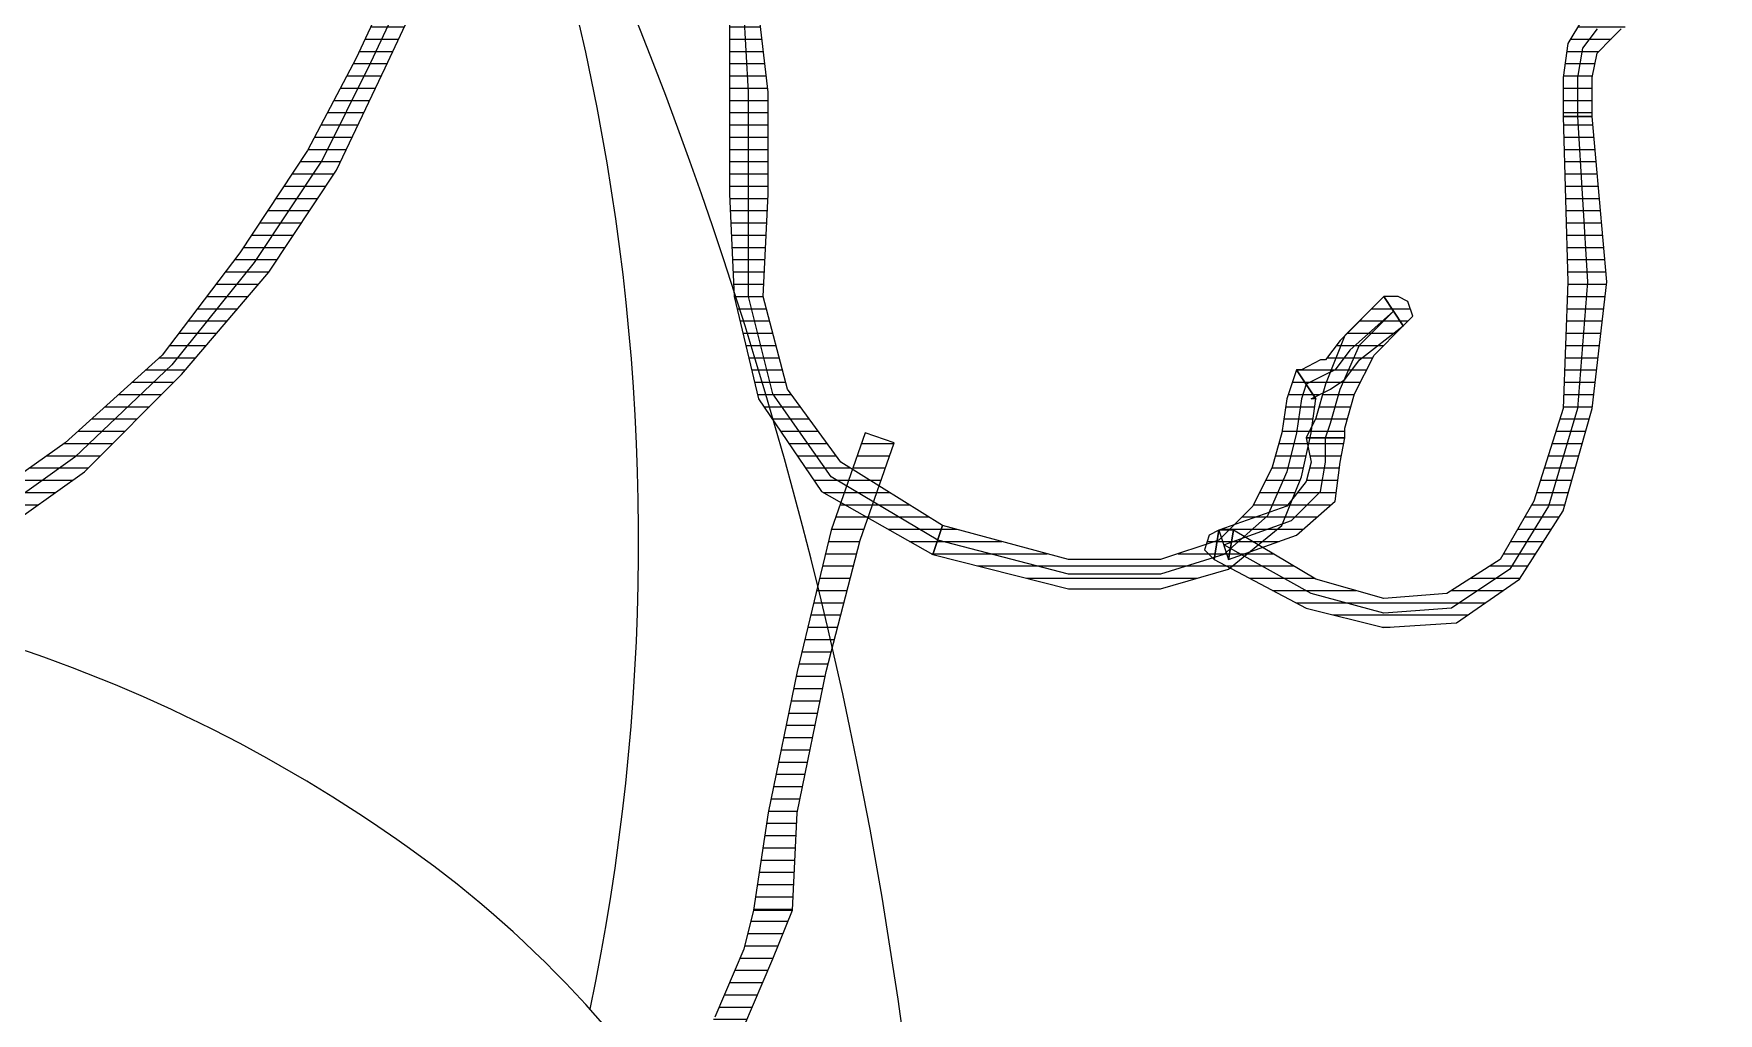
# Model space of a CAD drawing. Header units: millimetres. Extents: x 33350 to 35310, y -217097 to -211540.
# Drawn here: x 34466.5 to 34483.7, y -214536.72 to -214526.73 of the extents above; entities that cross this region are included whole.
import ezdxf

# ---------------------------------------------------------------- set-up
doc = ezdxf.new("R2010")
doc.units = ezdxf.units.MM
doc.header["$LTSCALE"] = 60
doc.header["$MEASUREMENT"] = 0
pattern_1 = [(360, (-5108.51305, -673.59423), (1e-16, 0.125), [25])]

# ---------------------------------------------------------------- blocks, each defined once
blk = doc.blocks.new('by')
at = {"ltscale": 30}
h = blk.add_hatch(dxfattribs=at)
h.set_pattern_fill('DC_LINES', color=256, scale=0.1, style=0)
h.set_pattern_definition(pattern_1)
edge = h.paths.add_edge_path(flags=0)
edge.add_line((6416.587, 2241.1), (6416.587, 2241.149))
edge.add_line((6416.587, 2241.149), (6416.784, 2240.851))
edge.add_line((6416.784, 2240.851), (6417.18, 2240.305))
edge.add_line((6417.18, 2240.305), (6417.675, 2239.609))
edge.add_line((6417.675, 2239.609), (6418.219, 2238.715))
edge.add_line((6418.219, 2238.715), (6418.763, 2237.871))
edge.add_line((6418.763, 2237.871), (6419.258, 2236.977))
edge.add_line((6419.258, 2236.977), (6419.555, 2236.281))
edge.add_line((6419.555, 2236.281), (6419.753, 2235.785))
edge.add_line((6419.753, 2235.785), (6419.357, 2235.785))
edge.add_line((6419.357, 2235.785), (6419.258, 2236.182))
edge.add_line((6419.258, 2236.182), (6418.961, 2236.877))
edge.add_line((6418.961, 2236.877), (6418.467, 2237.672))
edge.add_line((6418.467, 2237.672), (6417.923, 2238.517))
edge.add_line((6417.923, 2238.517), (6417.378, 2239.411))
edge.add_line((6417.378, 2239.411), (6416.884, 2240.106))
edge.add_line((6416.884, 2240.106), (6416.487, 2240.653))
edge.add_line((6416.487, 2240.653), (6416.29, 2240.951))
edge.add_line((6416.29, 2240.951), (6416.29, 2241))
h = blk.add_hatch(dxfattribs=at)
h.set_pattern_fill('DC_LINES', color=256, scale=0.1, style=0)
h.set_pattern_definition(pattern_1)
edge = h.paths.add_edge_path(flags=0)
edge.add_line((6419.357, 2235.785), (6419.258, 2236.182))
edge.add_line((6419.258, 2236.182), (6418.961, 2236.877))
edge.add_line((6418.961, 2236.877), (6418.467, 2237.672))
edge.add_line((6418.467, 2237.672), (6417.923, 2238.517))
edge.add_line((6417.923, 2238.517), (6417.378, 2239.411))
edge.add_line((6417.378, 2239.411), (6416.884, 2240.106))
edge.add_line((6416.884, 2240.106), (6416.487, 2240.653))
edge.add_line((6416.487, 2240.653), (6416.29, 2240.951))
edge.add_line((6416.29, 2240.951), (6416.587, 2241.149))
edge.add_line((6416.587, 2241.149), (6416.784, 2240.851))
edge.add_line((6416.784, 2240.851), (6417.18, 2240.305))
edge.add_line((6417.18, 2240.305), (6417.675, 2239.609))
edge.add_line((6417.675, 2239.609), (6418.219, 2238.715))
edge.add_line((6418.219, 2238.715), (6418.763, 2237.871))
edge.add_line((6418.763, 2237.871), (6419.258, 2236.977))
edge.add_line((6419.258, 2236.977), (6419.555, 2236.281))
edge.add_line((6419.555, 2236.281), (6419.753, 2235.785))
h = blk.add_hatch(dxfattribs=at)
h.set_pattern_fill('DC_LINES', color=256, scale=0.1, style=0)
h.set_pattern_definition(pattern_1)
edge = h.paths.add_edge_path(flags=0)
edge.add_line((6420.495, 2230.916), (6420.148, 2231.91))
edge.add_line((6420.148, 2231.91), (6419.802, 2233.35))
edge.add_line((6419.802, 2233.35), (6419.506, 2234.791))
edge.add_line((6419.506, 2234.791), (6419.357, 2235.785))
edge.add_line((6419.357, 2235.785), (6419.753, 2235.785))
edge.add_line((6419.753, 2235.785), (6419.802, 2234.791))
edge.add_line((6419.802, 2234.791), (6420.099, 2233.35))
edge.add_line((6420.099, 2233.35), (6420.445, 2232.009))
edge.add_line((6420.445, 2232.009), (6420.792, 2231.016))
h = blk.add_hatch(dxfattribs=at)
h.set_pattern_fill('DC_LINES', color=256, scale=0.1, style=0)
h.set_pattern_definition(pattern_1)
edge = h.paths.add_edge_path(flags=0)
edge.add_line((6419.753, 2235.785), (6419.802, 2234.791))
edge.add_line((6419.802, 2234.791), (6420.099, 2233.35))
edge.add_line((6420.099, 2233.35), (6420.445, 2232.009))
edge.add_line((6420.445, 2232.009), (6420.792, 2231.016))
edge.add_line((6420.792, 2231.016), (6420.495, 2230.916))
edge.add_line((6420.495, 2230.916), (6420.148, 2231.91))
edge.add_line((6420.148, 2231.91), (6419.802, 2233.35))
edge.add_line((6419.802, 2233.35), (6419.506, 2234.791))
edge.add_line((6419.506, 2234.791), (6419.357, 2235.785))
h = blk.add_hatch(dxfattribs=at)
h.set_pattern_fill('DC_LINES', color=256, scale=0.1, style=0)
h.set_pattern_definition(pattern_1)
edge = h.paths.add_edge_path(flags=0)
edge.add_line((6408.621, 2233.102), (6408.522, 2233.102))
edge.add_line((6408.522, 2233.102), (6410.007, 2232.754))
edge.add_line((6410.007, 2232.754), (6411.342, 2232.158))
edge.add_line((6411.342, 2232.158), (6412.529, 2231.314))
edge.add_line((6412.529, 2231.314), (6413.519, 2230.32))
edge.add_line((6413.519, 2230.32), (6414.41, 2229.277))
edge.add_line((6414.41, 2229.277), (6415.102, 2228.234))
edge.add_line((6415.102, 2228.234), (6415.596, 2227.191))
edge.add_line((6415.596, 2227.191), (6415.993, 2226.346))
edge.add_line((6415.993, 2226.346), (6415.696, 2226.247))
edge.add_line((6415.696, 2226.247), (6415.3, 2227.092))
edge.add_line((6415.3, 2227.092), (6414.805, 2228.035))
edge.add_line((6414.805, 2228.035), (6414.113, 2229.079))
edge.add_line((6414.113, 2229.079), (6413.321, 2230.122))
edge.add_line((6413.321, 2230.122), (6412.332, 2231.016))
edge.add_line((6412.332, 2231.016), (6411.144, 2231.86))
edge.add_line((6411.144, 2231.86), (6409.907, 2232.456))
edge.add_line((6409.907, 2232.456), (6408.522, 2232.804))
edge.add_line((6408.522, 2232.804), (6408.423, 2232.804))
edge.add_line((6408.423, 2232.804), (6408.522, 2232.804))
edge.add_line((6408.522, 2232.804), (6408.423, 2232.854))
edge.add_line((6408.423, 2232.854), (6408.374, 2232.953))
edge.add_line((6408.374, 2232.953), (6408.423, 2233.052))
edge.add_line((6408.423, 2233.052), (6408.522, 2233.102))
h = blk.add_hatch(dxfattribs=at)
h.set_pattern_fill('DC_LINES', color=256, scale=0.1, style=0)
h.set_pattern_definition(pattern_1)
edge = h.paths.add_edge_path(flags=0)
edge.add_line((6424.106, 2231.91), (6424.057, 2232.208))
edge.add_line((6424.057, 2232.208), (6424.997, 2232.705))
edge.add_line((6424.997, 2232.705), (6425.789, 2232.903))
edge.add_line((6425.789, 2232.903), (6426.531, 2232.854))
edge.add_line((6426.531, 2232.854), (6427.174, 2232.407))
edge.add_line((6427.174, 2232.407), (6427.62, 2231.711))
edge.add_line((6427.62, 2231.711), (6427.916, 2230.668))
edge.add_line((6427.916, 2230.668), (6428.064, 2229.376))
edge.add_line((6428.064, 2229.376), (6427.916, 2227.688))
edge.add_line((6427.916, 2227.688), (6427.62, 2227.688))
edge.add_line((6427.62, 2227.688), (6427.669, 2229.376))
edge.add_line((6427.669, 2229.376), (6427.62, 2230.668))
edge.add_line((6427.62, 2230.668), (6427.322, 2231.612))
edge.add_line((6427.322, 2231.612), (6426.976, 2232.208))
edge.add_line((6426.976, 2232.208), (6426.431, 2232.556))
edge.add_line((6426.431, 2232.556), (6425.789, 2232.605))
edge.add_line((6425.789, 2232.605), (6425.096, 2232.407))
edge.add_line((6425.096, 2232.407), (6424.255, 2231.91))
edge.add_line((6424.255, 2231.91), (6424.206, 2232.208))
edge.add_line((6424.206, 2232.208), (6424.255, 2231.91))
edge.add_line((6424.255, 2231.91), (6424.106, 2231.91))
edge.add_line((6424.106, 2231.91), (6424.008, 2231.96))
edge.add_line((6424.008, 2231.96), (6423.959, 2232.109))
edge.add_line((6423.959, 2232.109), (6424.057, 2232.208))
h = blk.add_hatch(dxfattribs=at)
h.set_pattern_fill('DC_LINES', color=256, scale=0.1, style=0)
h.set_pattern_definition(pattern_1)
edge = h.paths.add_edge_path(flags=0)
edge.add_line((6421.187, 2232.158), (6422.573, 2232.506))
edge.add_line((6422.573, 2232.506), (6423.512, 2232.506))
edge.add_line((6423.512, 2232.506), (6424.206, 2232.307))
edge.add_line((6424.206, 2232.307), (6424.75, 2231.86))
edge.add_line((6424.75, 2231.86), (6424.948, 2231.363))
edge.add_line((6424.948, 2231.363), (6425.047, 2230.916))
edge.add_line((6425.047, 2230.916), (6425.096, 2230.569))
edge.add_line((6425.096, 2230.569), (6424.898, 2230.271))
edge.add_line((6424.898, 2230.271), (6424.8, 2230.569))
edge.add_line((6424.8, 2230.569), (6424.75, 2230.916))
edge.add_line((6424.75, 2230.916), (6424.651, 2231.264))
edge.add_line((6424.651, 2231.264), (6424.453, 2231.662))
edge.add_line((6424.453, 2231.662), (6424.106, 2232.009))
edge.add_line((6424.106, 2232.009), (6423.512, 2232.208))
edge.add_line((6423.512, 2232.208), (6422.573, 2232.208))
edge.add_line((6422.573, 2232.208), (6421.287, 2231.86))
h = blk.add_hatch(dxfattribs=at)
h.set_pattern_fill('DC_LINES', color=256, scale=0.1, style=0)
h.set_pattern_definition(pattern_1)
edge = h.paths.add_edge_path(flags=0)
edge.add_line((6418.12, 2225.601), (6418.268, 2225.75))
edge.add_line((6418.268, 2225.75), (6418.862, 2226.048))
edge.add_line((6418.862, 2226.048), (6419.11, 2226.595))
edge.add_line((6419.11, 2226.595), (6419.11, 2227.439))
edge.add_line((6419.11, 2227.439), (6419.11, 2228.482))
edge.add_line((6419.11, 2228.482), (6419.159, 2229.526))
edge.add_line((6419.159, 2229.526), (6419.407, 2230.569))
edge.add_line((6419.407, 2230.569), (6420.05, 2231.513))
edge.add_line((6420.05, 2231.513), (6421.187, 2232.158))
edge.add_line((6421.187, 2232.158), (6421.287, 2231.86))
edge.add_line((6421.287, 2231.86), (6420.248, 2231.214))
edge.add_line((6420.248, 2231.214), (6419.703, 2230.469))
edge.add_line((6419.703, 2230.469), (6419.456, 2229.526))
edge.add_line((6419.456, 2229.526), (6419.506, 2228.482))
edge.add_line((6419.506, 2228.482), (6419.506, 2227.439))
edge.add_line((6419.506, 2227.439), (6419.407, 2226.595))
edge.add_line((6419.407, 2226.595), (6419.06, 2225.85))
edge.add_line((6419.06, 2225.85), (6418.268, 2225.452))
edge.add_line((6418.268, 2225.452), (6418.417, 2225.601))
edge.add_line((6418.417, 2225.601), (6418.268, 2225.452))
edge.add_line((6418.268, 2225.452), (6418.17, 2225.502))
edge.add_line((6418.17, 2225.502), (6418.12, 2225.601))
edge.add_line((6418.12, 2225.601), (6418.17, 2225.701))
edge.add_line((6418.17, 2225.701), (6418.268, 2225.75))
h = blk.add_hatch(dxfattribs=at)
h.set_pattern_fill('DC_LINES', color=256, scale=0.1, style=0)
h.set_pattern_definition(pattern_1)
edge = h.paths.add_edge_path(flags=0)
edge.add_line((6424.997, 2230.966), (6425.047, 2231.214))
edge.add_line((6425.047, 2231.214), (6424.997, 2231.413))
edge.add_line((6424.997, 2231.413), (6424.8, 2231.662))
edge.add_line((6424.8, 2231.662), (6424.106, 2231.91))
edge.add_line((6424.106, 2231.91), (6424.206, 2232.208))
edge.add_line((6424.206, 2232.208), (6424.898, 2231.96))
edge.add_line((6424.898, 2231.96), (6425.294, 2231.612))
edge.add_line((6425.294, 2231.612), (6425.343, 2231.214))
edge.add_line((6425.343, 2231.214), (6425.393, 2230.966))
h = blk.add_hatch(dxfattribs=at)
h.set_pattern_fill('DC_LINES', color=256, scale=0.1, style=0)
h.set_pattern_definition(pattern_1)
edge = h.paths.add_edge_path(flags=0)
edge.add_line((6425.987, 2229.824), (6425.789, 2229.526))
edge.add_line((6425.789, 2229.526), (6425.393, 2229.923))
edge.add_line((6425.393, 2229.923), (6425.195, 2230.42))
edge.add_line((6425.195, 2230.42), (6425.096, 2230.767))
edge.add_line((6425.096, 2230.767), (6424.997, 2230.966))
edge.add_line((6424.997, 2230.966), (6425.393, 2230.966))
edge.add_line((6425.393, 2230.966), (6425.393, 2230.867))
edge.add_line((6425.393, 2230.867), (6425.492, 2230.519))
edge.add_line((6425.492, 2230.519), (6425.69, 2230.122))
edge.add_line((6425.69, 2230.122), (6425.987, 2229.824))
edge.add_line((6425.987, 2229.824), (6425.789, 2229.526))
edge.add_line((6425.789, 2229.526), (6425.987, 2229.824))
edge.add_line((6425.987, 2229.824), (6426.086, 2229.724))
edge.add_line((6426.086, 2229.724), (6426.036, 2229.575))
edge.add_line((6426.036, 2229.575), (6425.937, 2229.526))
edge.add_line((6425.937, 2229.526), (6425.789, 2229.526))
h = blk.add_hatch(dxfattribs=at)
h.set_pattern_fill('DC_LINES', color=256, scale=0.1, style=0)
h.set_pattern_definition(pattern_1)
edge = h.paths.add_edge_path(flags=0)
edge.add_line((6425.096, 2230.569), (6425.047, 2230.569))
edge.add_line((6425.047, 2230.569), (6425.245, 2230.469))
edge.add_line((6425.245, 2230.469), (6425.393, 2230.37))
edge.add_line((6425.393, 2230.37), (6425.542, 2230.171))
edge.add_line((6425.542, 2230.171), (6425.987, 2229.824))
edge.add_line((6425.987, 2229.824), (6425.789, 2229.526))
edge.add_line((6425.789, 2229.526), (6425.343, 2229.973))
edge.add_line((6425.343, 2229.973), (6425.195, 2230.171))
edge.add_line((6425.195, 2230.171), (6425.145, 2230.171))
edge.add_line((6425.145, 2230.171), (6424.948, 2230.271))
edge.add_line((6424.948, 2230.271), (6424.898, 2230.271))
h = blk.add_hatch(dxfattribs=at)
h.set_pattern_fill('DC_LINES', color=256, scale=0.1, style=0)
h.set_pattern_definition(pattern_1)
edge = h.paths.add_edge_path(flags=0)
edge.add_line((6427.916, 2227.688), (6427.916, 2227.29))
edge.add_line((6427.916, 2227.29), (6427.966, 2227.042))
edge.add_line((6427.966, 2227.042), (6428.114, 2226.893))
edge.add_line((6428.114, 2226.893), (6428.213, 2226.793))
edge.add_line((6428.213, 2226.793), (6428.411, 2226.694))
edge.add_line((6428.411, 2226.694), (6428.609, 2226.644))
edge.add_line((6428.609, 2226.644), (6428.906, 2226.644))
edge.add_line((6428.906, 2226.644), (6429.203, 2226.595))
edge.add_line((6429.203, 2226.595), (6429.203, 2226.297))
edge.add_line((6429.203, 2226.297), (6428.906, 2226.346))
edge.add_line((6428.906, 2226.346), (6428.609, 2226.346))
edge.add_line((6428.609, 2226.346), (6428.312, 2226.396))
edge.add_line((6428.312, 2226.396), (6428.015, 2226.495))
edge.add_line((6428.015, 2226.495), (6427.817, 2226.694))
edge.add_line((6427.817, 2226.694), (6427.669, 2226.943))
edge.add_line((6427.669, 2226.943), (6427.62, 2227.29))
edge.add_line((6427.62, 2227.29), (6427.62, 2227.688))
for p, q in [((6419.258, 2236.977, -4.505), (6419.555, 2236.281, -4.505)), ((6419.258, 2236.977, -4.505), (6419.555, 2236.281, -4.505)), ((6419.258, 2236.182, -4.505), (6418.961, 2236.877, -4.505)), ((6419.258, 2236.182, -4.505), (6418.961, 2236.877, -4.505)), ((6419.555, 2236.281, -4.505), (6419.753, 2235.785, -4.505)), ((6419.555, 2236.281, -4.505), (6419.753, 2235.785, -4.505)), ((6419.357, 2235.785, -4.505), (6419.258, 2236.182, -4.505)), ((6419.357, 2235.785, -4.505), (6419.258, 2236.182, -4.505)), ((6419.357, 2235.785, -4.505), (6419.357, 2235.785, -4.505)), ((6419.753, 2235.785, -4.505), (6419.357, 2235.785, -4.505)), ((6419.357, 2235.785, -4.505), (6419.357, 2235.785, -4.505)), ((6419.753, 2235.785, -4.505), (6419.357, 2235.785, -4.505)), ((6419.506, 2234.791, -4.505), (6419.357, 2235.785, -4.505)), ((6419.357, 2235.785, -4.505), (6419.753, 2235.785, -4.505)), ((6419.506, 2234.791, -4.505), (6419.357, 2235.785, -4.505)), ((6419.357, 2235.785, -4.505), (6419.357, 2235.785, -4.505)), ((6419.357, 2235.785, -4.505), (6419.753, 2235.785, -4.505)), ((6419.753, 2235.785, -4.505), (6419.753, 2235.785, -4.505)), ((6419.753, 2235.785, -4.505), (6419.802, 2234.791, -4.505)), ((6419.753, 2235.785, -4.505), (6419.753, 2235.785, -4.505)), ((6419.753, 2235.785, -4.505), (6419.802, 2234.791, -4.505)), ((6419.753, 2235.785, -4.505), (6419.753, 2235.785, -4.505)), ((6419.802, 2233.35, -4.505), (6419.506, 2234.791, -4.505)), ((6419.802, 2233.35, -4.505), (6419.506, 2234.791, -4.505)), ((6419.802, 2234.791, -4.505), (6420.099, 2233.35, -4.505)), ((6419.802, 2234.791, -4.505), (6420.099, 2233.35, -4.505)), ((6420.148, 2231.91, -4.505), (6419.802, 2233.35, -4.505)), ((6420.148, 2231.91, -4.505), (6419.802, 2233.35, -4.505)), ((6420.099, 2233.35, -4.505), (6420.445, 2232.009, -4.505)), ((6420.099, 2233.35, -4.505), (6420.445, 2232.009, -4.505)), ((6424.997, 2232.705, -4.505), (6425.789, 2232.903, -4.505)), ((6425.789, 2232.903, -4.505), (6426.531, 2232.854, -4.505)), ((6426.531, 2232.854, -4.505), (6427.174, 2232.407, -4.505)), ((6424.057, 2232.208, -4.505), (6424.997, 2232.705, -4.505)), ((6425.789, 2232.754, -4.505), (6425.047, 2232.556, -4.505)), ((6426.481, 2232.705, -4.505), (6425.789, 2232.754, -4.505)), ((6427.075, 2232.307, -4.505), (6426.481, 2232.705, -4.505)), ((6421.187, 2232.158, -4.505), (6422.573, 2232.506, -4.505)), ((6422.573, 2232.506, -4.505), (6423.512, 2232.506, -4.505)), ((6423.512, 2232.506, -4.505), (6424.206, 2232.307, -4.505)), ((6425.047, 2232.556, -4.505), (6424.156, 2232.059, -4.505)), ((6425.789, 2232.605, -4.505), (6425.096, 2232.407, -4.505)), ((6426.431, 2232.556, -4.505), (6425.789, 2232.605, -4.505)), ((6426.976, 2232.208, -4.505), (6426.431, 2232.556, -4.505)), ((6422.573, 2232.357, -4.505), (6421.237, 2232.009, -4.505)), ((6423.512, 2232.357, -4.505), (6422.573, 2232.357, -4.505)), ((6424.156, 2232.158, -4.505), (6423.512, 2232.357, -4.505)), ((6425.096, 2232.407, -4.505), (6424.255, 2231.91, -4.505)), ((6427.174, 2232.407, -4.505), (6427.62, 2231.711, -4.505)), ((6411.342, 2232.158, -4.505), (6412.529, 2231.314, -4.505)), ((6420.05, 2231.513, -4.505), (6421.187, 2232.158, -4.505)), ((6421.187, 2232.158, -4.505), (6421.187, 2232.158, -4.505)), ((6421.287, 2231.86, -4.505), (6421.187, 2232.158, -4.505)), ((6421.187, 2232.158, -4.505), (6421.187, 2232.158, -4.505)), ((6421.187, 2232.158, -4.505), (6421.287, 2231.86, -4.505)), ((6422.573, 2232.208, -4.505), (6421.287, 2231.86, -4.505)), ((6423.512, 2232.208, -4.505), (6422.573, 2232.208, -4.505)), ((6424.106, 2232.009, -4.505), (6423.512, 2232.208, -4.505)), ((6423.959, 2232.109, -4.505), (6424.057, 2232.208, -4.505)), ((6424.106, 2231.91, -4.505), (6424.057, 2232.208, -4.505)), ((6424.057, 2232.208, -4.505), (6424.106, 2231.91, -4.505)), ((6424.106, 2231.91, -4.505), (6424.206, 2232.208, -4.505)), ((6424.601, 2231.761, -4.505), (6424.156, 2232.158, -4.505)), ((6424.206, 2232.307, -4.505), (6424.75, 2231.86, -4.505)), ((6424.255, 2231.91, -4.505), (6424.206, 2232.208, -4.505)), ((6424.206, 2232.208, -4.505), (6424.255, 2231.91, -4.505)), ((6424.206, 2232.208, -4.505), (6424.898, 2231.96, -4.505)), ((6427.322, 2231.612, -4.505), (6426.976, 2232.208, -4.505)), ((6427.47, 2231.662, -4.505), (6427.075, 2232.307, -4.505)), ((6412.43, 2231.165, -4.505), (6411.243, 2232.009, -4.505)), ((6421.237, 2232.009, -4.505), (6420.148, 2231.363, -4.505)), ((6420.445, 2232.009, -4.505), (6420.792, 2231.016, -4.505)), ((6420.445, 2232.009, -4.505), (6420.792, 2231.016, -4.505)), ((6424.008, 2231.96, -4.505), (6423.959, 2232.109, -4.505)), ((6424.453, 2231.662, -4.505), (6424.106, 2232.009, -4.505)), ((6424.156, 2232.059, -4.505), (6424.848, 2231.811, -4.505)), ((6412.332, 2231.016, -4.505), (6411.144, 2231.86, -4.505)), ((6420.495, 2230.916, -4.505), (6420.148, 2231.91, -4.505)), ((6420.495, 2230.916, -4.505), (6420.148, 2231.91, -4.505)), ((6421.287, 2231.86, -4.505), (6420.248, 2231.214, -4.505)), ((6421.287, 2231.86, -4.505), (6421.287, 2231.86, -4.505)), ((6424.106, 2231.91, -4.505), (6424.008, 2231.96, -4.505)), ((6424.255, 2231.91, -4.505), (6424.106, 2231.91, -4.505)), ((6424.106, 2231.91, -4.505), (6424.106, 2231.91, -4.505)), ((6424.8, 2231.662, -4.505), (6424.106, 2231.91, -4.505)), ((6424.75, 2231.86, -4.505), (6424.948, 2231.363, -4.505)), ((6424.848, 2231.811, -4.505), (6425.145, 2231.513, -4.505)), ((6424.898, 2231.96, -4.505), (6425.294, 2231.612, -4.505)), ((6424.651, 2231.264, -4.505), (6424.453, 2231.662, -4.505)), ((6424.8, 2231.314, -4.505), (6424.601, 2231.761, -4.505)), ((6424.997, 2231.413, -4.505), (6424.8, 2231.662, -4.505)), ((6427.767, 2230.668, -4.505), (6427.47, 2231.662, -4.505)), ((6427.62, 2231.711, -4.505), (6427.916, 2230.668, -4.505)), ((6419.407, 2230.569, -4.505), (6420.05, 2231.513, -4.505)), ((6425.145, 2231.513, -4.505), (6425.195, 2231.214, -4.505)), ((6425.294, 2231.612, -4.505), (6425.343, 2231.214, -4.505)), ((6427.62, 2230.668, -4.505), (6427.322, 2231.612, -4.505)), ((6412.529, 2231.314, -4.505), (6413.519, 2230.32, -4.505)), ((6420.148, 2231.363, -4.505), (6419.555, 2230.519, -4.505)), ((6424.898, 2230.916, -4.505), (6424.8, 2231.314, -4.505)), ((6424.948, 2231.363, -4.505), (6425.047, 2230.916, -4.505)), ((6425.047, 2231.214, -4.505), (6424.997, 2231.413, -4.505)), ((6413.42, 2230.221, -4.505), (6412.43, 2231.165, -4.505)), ((6420.248, 2231.214, -4.505), (6419.703, 2230.469, -4.505)), ((6424.75, 2230.916, -4.505), (6424.651, 2231.264, -4.505)), ((6424.997, 2230.966, -4.505), (6425.047, 2231.214, -4.505)), ((6425.195, 2231.214, -4.505), (6425.195, 2230.966, -4.505)), ((6425.343, 2231.214, -4.505), (6425.393, 2230.966, -4.505)), ((6413.321, 2230.122, -4.505), (6412.332, 2231.016, -4.505)), ((6420.792, 2231.016, -4.505), (6420.495, 2230.916, -4.505)), ((6420.792, 2231.016, -4.505), (6420.495, 2230.916, -4.505)), ((6420.792, 2231.016, -4.505), (6420.792, 2231.016, -4.505)), ((6425.096, 2230.767, -4.505), (6424.997, 2230.966, -4.505)), ((6424.997, 2230.966, -4.505), (6425.393, 2230.966, -4.505)), ((6424.997, 2230.966, -4.505), (6424.997, 2230.966, -4.505)), ((6425.393, 2230.966, -4.505), (6424.997, 2230.966, -4.505)), ((6424.997, 2230.966, -4.505), (6424.997, 2230.966, -4.505)), ((6425.195, 2230.966, -4.505), (6425.245, 2230.817, -4.505)), ((6425.393, 2230.966, -4.505), (6425.393, 2230.867, -4.505)), ((6425.393, 2230.966, -4.505), (6425.393, 2230.966, -4.505)), ((6420.495, 2230.916, -4.505), (6420.495, 2230.916, -4.505)), ((6420.495, 2230.916, -4.505), (6420.495, 2230.916, -4.505)), ((6424.8, 2230.569, -4.505), (6424.75, 2230.916, -4.505)), ((6424.948, 2230.569, -4.505), (6424.898, 2230.916, -4.505)), ((6425.047, 2230.916, -4.505), (6425.096, 2230.569, -4.505)), ((6425.245, 2230.817, -4.505), (6425.343, 2230.469, -4.505)), ((6425.393, 2230.867, -4.505), (6425.492, 2230.519, -4.505)), ((6425.195, 2230.42, -4.505), (6425.096, 2230.767, -4.505)), ((6427.669, 2229.376, -4.505), (6427.62, 2230.668, -4.505)), ((6427.867, 2229.376, -4.505), (6427.767, 2230.668, -4.505)), ((6427.916, 2230.668, -4.505), (6428.064, 2229.376, -4.505)), ((6419.159, 2229.526, -4.505), (6419.407, 2230.569, -4.505)), ((6419.555, 2230.519, -4.505), (6419.307, 2229.526, -4.505)), ((6419.703, 2230.469, -4.505), (6419.456, 2229.526, -4.505)), ((6424.898, 2230.271, -4.505), (6424.8, 2230.569, -4.505)), ((6424.898, 2230.271, -4.505), (6425.096, 2230.569, -4.505)), ((6425.096, 2230.569, -4.505), (6424.898, 2230.271, -4.505)), ((6424.997, 2230.42, -4.505), (6424.948, 2230.569, -4.505)), ((6425.096, 2230.569, -4.505), (6425.047, 2230.569, -4.505)), ((6425.047, 2230.569, -4.505), (6425.245, 2230.469, -4.505)), ((6425.096, 2230.569, -4.505), (6425.096, 2230.569, -4.505)), ((6425.096, 2230.569, -4.505), (6425.096, 2230.569, -4.505)), ((6425.245, 2230.469, -4.505), (6425.393, 2230.37, -4.505)), ((6425.343, 2230.469, -4.505), (6425.542, 2230.022, -4.505)), ((6425.492, 2230.519, -4.505), (6425.69, 2230.122, -4.505)), ((6413.519, 2230.32, -4.505), (6414.41, 2229.277, -4.505)), ((6424.948, 2230.271, -4.505), (6424.898, 2230.271, -4.505)), ((6425.145, 2230.171, -4.505), (6424.948, 2230.271, -4.505)), ((6425.195, 2230.32, -4.505), (6424.997, 2230.42, -4.505)), ((6425.393, 2229.923, -4.505), (6425.195, 2230.42, -4.505)), ((6425.294, 2230.271, -4.505), (6425.195, 2230.32, -4.505)), ((6425.442, 2230.072, -4.505), (6425.294, 2230.271, -4.505)), ((6425.393, 2230.37, -4.505), (6425.542, 2230.171, -4.505)), ((6414.113, 2229.079, -4.505), (6413.321, 2230.122, -4.505)), ((6414.261, 2229.178, -4.505), (6413.42, 2230.221, -4.505)), ((6425.195, 2230.171, -4.505), (6425.145, 2230.171, -4.505)), ((6425.343, 2229.973, -4.505), (6425.195, 2230.171, -4.505)), ((6425.542, 2230.171, -4.505), (6425.987, 2229.824, -4.505)), ((6425.69, 2230.122, -4.505), (6425.987, 2229.824, -4.505)), ((6425.789, 2229.526, -4.505), (6425.343, 2229.973, -4.505)), ((6425.789, 2229.526, -4.505), (6425.393, 2229.923, -4.505)), ((6425.887, 2229.675, -4.505), (6425.442, 2230.072, -4.505)), ((6425.542, 2230.022, -4.505), (6425.887, 2229.675, -4.505)), ((6425.987, 2229.824, -4.505), (6425.789, 2229.526, -4.505)), ((6425.987, 2229.824, -4.505), (6425.789, 2229.526, -4.505)), ((6425.987, 2229.824, -4.505), (6425.789, 2229.526, -4.505)), ((6425.789, 2229.526, -4.505), (6425.987, 2229.824, -4.505)), ((6425.789, 2229.526, -4.505), (6425.987, 2229.824, -4.505)), ((6425.987, 2229.824, -4.505), (6426.086, 2229.724, -4.505)), ((6425.987, 2229.824, -4.505), (6425.987, 2229.824, -4.505)), ((6426.036, 2229.575, -4.505), (6425.937, 2229.526, -4.505)), ((6426.086, 2229.724, -4.505), (6426.036, 2229.575, -4.505)), ((6419.11, 2228.482, -4.505), (6419.159, 2229.526, -4.505)), ((6419.307, 2229.526, -4.505), (6419.307, 2228.482, -4.505)), ((6419.456, 2229.526, -4.505), (6419.506, 2228.482, -4.505)), ((6425.937, 2229.526, -4.505), (6425.789, 2229.526, -4.505)), ((6414.41, 2229.277, -4.505), (6415.102, 2228.234, -4.505)), ((6427.62, 2227.688, -4.505), (6427.669, 2229.376, -4.505)), ((6427.767, 2227.688, -4.505), (6427.867, 2229.376, -4.505)), ((6428.064, 2229.376, -4.505), (6427.916, 2227.688, -4.505)), ((6414.805, 2228.035, -4.505), (6414.113, 2229.079, -4.505)), ((6414.954, 2228.135, -4.505), (6414.261, 2229.178, -4.505)), ((6419.11, 2227.439, -4.505), (6419.11, 2228.482, -4.505)), ((6419.307, 2228.482, -4.505), (6419.307, 2227.439, -4.505)), ((6419.506, 2228.482, -4.505), (6419.506, 2227.439, -4.505)), ((6415.102, 2228.234, -4.505), (6415.596, 2227.191, -4.505)), ((6415.3, 2227.092, -4.505), (6414.805, 2228.035, -4.505)), ((6415.448, 2227.141, -4.505), (6414.954, 2228.135, -4.505)), ((6427.62, 2227.29, -4.505), (6427.62, 2227.688, -4.505)), ((6427.62, 2227.688, -4.505), (6427.62, 2227.688, -4.505)), ((6427.62, 2227.688, -4.505), (6427.916, 2227.688, -4.505)), ((6427.916, 2227.688, -4.505), (6427.62, 2227.688, -4.505)), ((6427.767, 2227.29, -4.505), (6427.767, 2227.688, -4.505)), ((6427.916, 2227.688, -4.505), (6427.916, 2227.688, -4.505)), ((6427.916, 2227.688, -4.505), (6427.916, 2227.29, -4.505)), ((6427.916, 2227.688, -4.505), (6427.916, 2227.688, -4.505)), ((6419.11, 2226.595, -4.505), (6419.11, 2227.439, -4.505)), ((6419.307, 2227.439, -4.505), (6419.258, 2226.595, -4.505)), ((6419.506, 2227.439, -4.505), (6419.407, 2226.595, -4.505)), ((6415.596, 2227.191, -4.505), (6415.993, 2226.346, -4.505)), ((6427.669, 2226.943, -4.505), (6427.62, 2227.29, -4.505)), ((6427.817, 2226.992, -4.505), (6427.767, 2227.29, -4.505)), ((6427.916, 2227.29, -4.505), (6427.966, 2227.042, -4.505)), ((6415.696, 2226.247, -4.505), (6415.3, 2227.092, -4.505)), ((6415.844, 2226.297, -4.505), (6415.448, 2227.141, -4.505)), ((6427.966, 2227.042, -4.505), (6428.114, 2226.893, -4.505)), ((6427.817, 2226.694, -4.505), (6427.669, 2226.943, -4.505)), ((6427.966, 2226.793, -4.505), (6427.817, 2226.992, -4.505)), ((6428.114, 2226.893, -4.505), (6428.213, 2226.793, -4.505))]:
    blk.add_line(p, q, dxfattribs=at)
blk = doc.blocks.new('insan')
at = {"color": 7, "extrusion": (0, 0, -1)}
blk.add_lwpolyline([(-6488.226, 3141.859, 0.0182), (-6488.211, 3141.428, 0.132444), (-6487.254, 3137.685, 0.106688), (-6484.088, 3134.121, 0.083199), (-6479.635, 3131.882, 0.071851), (-6473.945, 3130.984, 0.071851), (-6468.233, 3131.733, 0.083199), (-6463.724, 3133.855, 0.106688), (-6460.466, 3137.336, 0.132444), (-6459.412, 3141.053, 0.027194), (-6459.445, 3141.859, 0.106688)], format="xyb", dxfattribs=at)
for centre, radius, start, end in [((-6445.381, 3141.859), 44.018, 150.4943, 209.5057), ((-6463.012, 3130.891), 23.288, 168.1563, 213.7304)]:
    blk.add_arc(centre, radius, start, end, dxfattribs=at)

msp = doc.modelspace()

# ---------------------------------------------------------------- block references
at = {"xscale": -1, "rotation": 180}
for name, p in [('by', (28054.493, -212299.882, 4.505)), ('insan', (27986.377, -211401.008))]:
    msp.add_blockref(name, p, dxfattribs=at)

doc.saveas('drawing.dxf')
